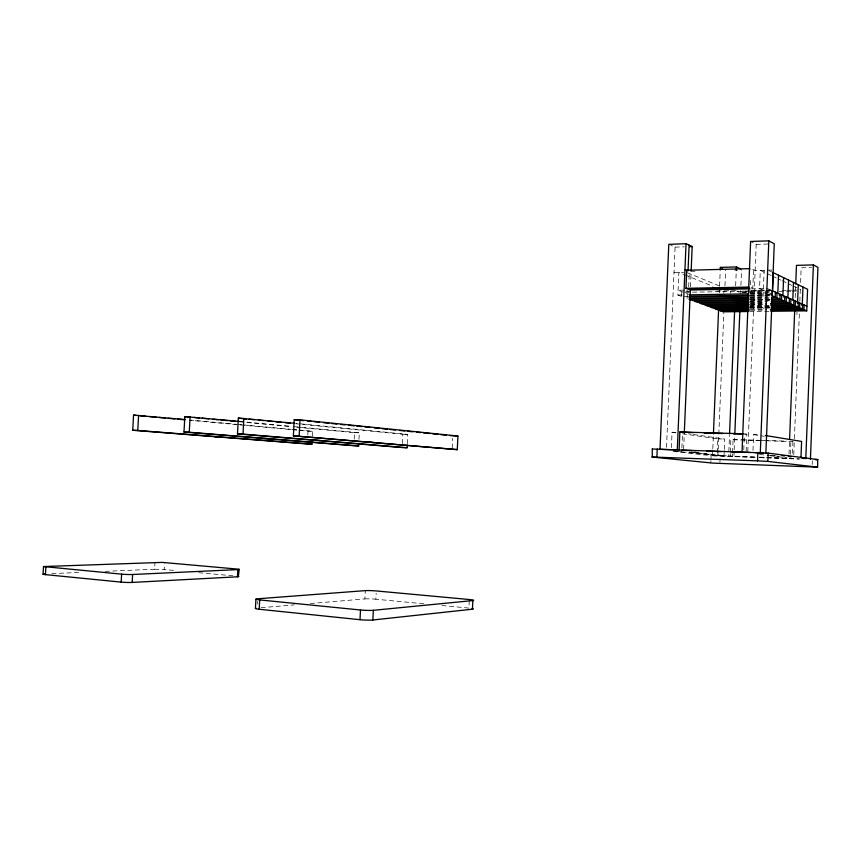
<?xml version="1.0" encoding="UTF-8"?>
<svg xmlns="http://www.w3.org/2000/svg" width="861" height="861" viewBox="0 0 861 861"><rect width="100%" height="100%" fill="white"/><g stroke="black" fill="none" stroke-linecap="round" stroke-linejoin="round"><path stroke-width="0.65" stroke-dasharray="4.3 3.23" d="M788.999 454.07L789.537 440.692M795.209 297.486L795.629 286.778M790.376 454.339L790.893 441.273L792.938 441.607L792.421 454.619M796.931 314.642L797.038 311.973M793.777 454.683L794.359 440.003M794.412 438.669L799.428 311.854M799.847 301.178L800.375 287.832M800.579 282.494L801.16 267.803L811.482 267.545M812.203 464.553L812.343 460.807M718.139 450.572L717.913 455.932L674.335 450.96M718.192 449.227L723.853 312.608M724.962 285.82L725.629 269.741M719.936 462.239L720.087 458.612M724.241 450.604L724.036 455.738L691.372 451.95M724.295 449.324L724.714 439.056L688.466 433.783M730.731 293.246L730.838 290.695M734.121 451.164L733.906 456.513L728.654 455.899L729.536 434.461M735.649 285.712L736.316 269.633M730.268 453.51L730.16 456.072L755.689 457.008M730.322 452.229L730.849 439.422L740.191 439.713M732.41 456.341L732.517 453.79M732.571 452.509L733.098 439.756L730.849 439.422M734.175 449.829L734.724 436.462M740.589 293.397L740.697 290.727M740.923 285.378L741.579 269.332M743.775 449.743L744.367 435.149M750.674 280.449L750.405 287.036L752.815 288.08L753.558 269.741L750.889 269.805M746.164 451.379L746.864 434.213L744.421 433.826M747.789 451.573L756.206 244.395L751.739 242.07M752.988 450.454L753.633 434.622L760.102 434.805M763.094 296.464L764.159 270.257M666.522 447.365L675.078 247.129L670.891 245.267M671.397 447.655L672.054 432.254L675.724 432.362M688.316 296.335L681.589 296.442L677.898 295.075L678.855 272.41L683.731 274.401M681.589 296.442L681.794 291.631M687.11 298.487L687.304 293.719M681.89 447.86L682.493 433.643M688.703 286.756L689.306 272.657M683.612 449.313L684.291 433.201M690.479 286.842L691.103 272.065M710.809 462.96L710.917 460.527M710.96 459.322L711.111 455.684L669.933 451.013M712.768 449.948L712.542 455.318L728.654 455.899M712.822 448.603L713.382 435.182M719.29 292.891L719.516 287.52M719.57 286.175L720.183 271.409M682.515 433.761L717.816 438.852L717.127 455.48L686.723 451.993M723.843 293.364L723.95 290.824M452.208 448.204L452.682 438.335M469.288 600.752L468.933 608.092L439.691 605.305M402.313 443.555L402.765 434.224L295.829 423.752M407.253 443.727L407.716 434.385L295.807 423.386M354.205 439.196L354.538 432.652L293.074 426.841M358.972 439.358L359.306 432.803L292.697 426.486M310.337 603.539L364.892 598.922L365.301 590.635M423.73 603.787L375.87 599.224L376.171 593.315M257.321 604.078L257.461 601.43M307.818 434.988L308.012 431.135L189.495 420.265M312.349 436.43L312.618 431.286L299.23 430.048M105.203 571.338L154.603 569.229L154.991 562.255M173.513 570.38L164.203 569.53L164.526 563.729M261.098 607.715L294.365 604.896M51.8 573.62L81.171 572.371M675.078 247.129L684.28 246.827M756.206 244.395L767.818 244.007M154.603 569.229L164.203 569.53M690.694 271.333L696.043 271.204M734.831 270.214L737.511 270.15M673.991 272.528L683.742 272.28M771.919 270.063L755.151 270.494L751.158 268.61M684.215 290.114L678.102 290.232L688.832 294.301M751.319 288.833L767.291 288.532L770.853 290.125M685.83 291.556L688.52 291.502M716.761 290.986L738.275 290.577M751.718 290.329L770.541 289.985L770.347 294.936L768.173 293.988M746.261 291.061L736.941 291.233L739.147 292.159L771.015 291.578M747.596 291.04L764.912 290.717M766.236 290.695L770.24 290.62M782.229 290.394L786.222 290.329M787.557 290.297L791.55 290.222M792.884 290.2L796.877 290.125M685.022 292.32L749.404 291.136M750.738 291.115L772.199 290.717M778.979 291.438L790.925 291.222M792.249 291.201L796.231 291.126M742.021 292.74L767.377 292.288M750.394 293.343L767.7 293.041M677.898 295.075L684.549 294.957M749.78 293.816L767.097 293.515M750.555 294.774L770.724 294.43M750.168 295.28L767.657 294.979M749.544 295.527L771.004 295.162M750.544 296.023L772.005 295.657M750.103 296.927L767.463 296.647M749.834 297.465L771.187 297.12M750.189 298.197L767.495 297.917M749.64 299.036L770.843 298.702M750.361 299.596L770.53 299.284M750.663 299.714L770.799 299.402M750.695 300.306L770.81 299.994M749.813 301.081L771.187 300.758M749.909 301.694L767.42 301.511M750.232 302.394L764.88 302.179M750.566 303.083L766.484 302.857M750.071 303.761L766.677 303.502M750.469 304.417L766.581 304.191M750.491 305.052L766.538 304.826M749.619 305.752L769.659 305.472M749.909 306.419L769.895 306.15M749.823 306.99L769.734 306.731M749.673 307.592L770.961 307.312M750.383 307.7L766.301 307.495M767.625 307.474L770.272 307.442M749.888 308.367L770.046 308.109M750.308 309.626L766.355 309.422M750.555 310.261L766.57 310.068M749.64 311.51L769.551 311.284M744.184 434.138L746.864 434.213M717.816 438.852L724.714 439.056M741.525 439.756L786.889 441.155M733.098 439.756L758.358 440.531M759.693 440.574L765.009 440.735M766.344 440.778L792.938 441.607M308.012 431.135L312.618 431.286M354.538 432.652L359.306 432.803M402.765 434.224L407.716 434.385M691.867 452.585L699.014 452.843M771.219 455.415L774.986 455.555L772.446 455.232M759.596 457.148L790.215 458.267M755.183 457.169L711.111 455.684L754.936 457.46M759.187 457.309L800.084 458.924M760.274 457.654L765.623 457.848M766.957 457.901L799.03 459.074M189.474 419.964L236.323 424.269M237.658 424.387L241.672 424.764M243.017 424.882L291.201 429.316M292.536 429.435L297.895 429.93M198.762 572.694L233.309 575.848M239.401 421.427L291.362 426.356M239.616 421.782L291.739 426.712M689.295 452.003L720.571 455.609M677.715 450.96L681.578 451.401M759.596 454.404L768.83 455.566M770.154 455.738L787.288 457.891M791.248 458.396L793.627 458.687M767.291 454.92L781.777 456.76M672.054 432.254L675.971 432.814M753.633 434.622L764.137 436.323M686.691 290.577L692.965 292.977M761.748 307.431L763.879 308.303M684.947 274.896L712.983 286.347M687.433 272.733L719.678 286.078M770.369 293.44L759.553 288.672L760.295 270.354L766.355 273.249M767.571 273.82L771.208 275.552M772.425 276.133L780.916 280.169M782.132 280.751L791.84 285.368M793.056 285.938L800.343 289.404M769.099 270.677L773.329 272.722M364.892 598.922A8.029 0.646 2.7 0 1 375.87 599.224"/><path stroke-width="1.29" d="M793.896 300.414L793.702 305.149L790.742 303.858L790.936 299.09M792.787 299.919L793.487 282.451M789.591 439.358L794.681 310.875M795.736 284.108L796.479 265.371L813.387 264.919L817.939 267.373L810.438 459.311M798.319 302.394L798.125 307.086L795.22 305.816L795.403 301.092M797.587 302.071L798.276 284.776M802.656 304.331L802.474 308.981L799.611 307.732L799.794 303.061L797.114 303.094M802.301 304.17L802.979 287.036M772.834 272.485L807.586 289.264L806.735 310.853L803.926 309.626L804.109 304.988L801.44 305.02M800.988 457.213L801.602 441.424L765.278 435.483M805.788 458.709L813.387 264.919M652.251 448.936L652.315 457.073L712.865 463.11L817.659 467.157L817.692 459.57L767.808 453.058L652.358 449.022M729.59 433.115L734.605 311.176M736.316 269.633L736.424 266.953L720.345 267.384L720.237 270.063M734.831 433.783L739.879 310.778M749.845 452.466L742.021 452.186L750.62 241.478L768.841 240.854L774.276 243.781L765.838 453.543M651.842 457.008L757.529 460.861L757.863 452.52L763.621 453.263M768.841 240.854L760.285 452.832L755.065 452.649M772.199 290.717L772.005 295.657L775.191 297.056L775.384 292.148M772.597 290.9L773.329 272.722M817.401 467.103L767.851 461.431L768.184 453.101M780.141 294.268L779.948 299.133L776.816 297.766L777.009 292.869M777.806 293.224L778.527 275.229M784.812 296.356L784.619 301.178L781.551 299.832L781.745 294.989L779.054 295.032M782.897 295.506L783.607 277.683M789.397 298.412L789.203 303.18L786.19 301.867L786.384 297.056L783.714 297.099M787.89 297.734L788.59 280.094M656.878 457.073L657.234 449.001M677.295 449.926L686.045 243.728L668.803 244.33L660.01 449.324L675.971 449.883M679.092 450.131L679.867 431.953L743.108 433.783M748.855 288.155L688.596 289.318L685.959 288.306L686.723 270.268L749.813 268.643M689.123 245.148L688.036 270.817L684.947 269.536M684.291 433.201L690.361 289.522M691.157 270.72L692.179 246.558L686.045 243.728M713.435 433.836L718.623 308.991M457.277 449.625L457.934 436.032L299.983 419.867L294.225 419.705L293.386 435.849L457.277 449.625L293.386 435.849M255.997 608.189A9.008 0.807 2.3 0 0 259.193 609.254L360.006 619.705A9.32 0.872 2.6 0 0 372.867 619.995L472.441 609.201L472.85 600.569A8.309 0.646 3 0 0 469.342 599.525L376.289 590.947A8.029 0.603 2.7 0 0 365.301 590.635L257.6 598.793A9.008 0.753 2.3 0 0 259.688 599.923L360.501 609.986A9.32 0.807 2.6 0 0 373.351 610.309L472.85 600.569M294.473 423.257L238.346 418.123L237.496 433.912L402.109 447.548L407.059 447.731L407.188 445.062M239.401 421.427L184.835 416.595L183.985 432.05L353.882 445.729L358.65 445.912L358.779 443.286M360.006 619.705L360.501 609.986M372.867 619.995L373.351 610.309M255.426 608.479L255.921 599.181M259.193 609.254L259.688 599.923M299.144 436.053L299.983 419.867M185.459 419.587L133.563 415.142L132.712 430.274L307.345 443.975L311.951 444.147L312.08 441.575M358.65 445.912L189.259 432.233L190.109 416.746M407.059 447.731L243.006 434.105L243.846 418.274M237.453 576.827L237.84 569.605L239.197 569.39L238.605 569.186L162.245 562.394L43.502 566.549L43.05 574.222L43.717 574.448L121.175 582.122A7.781 0.581 2 0 0 132.174 582.434L238.336 576.752L239.197 569.39M121.175 582.122L121.616 574.158L43.502 566.549M311.951 444.147L137.76 430.446L138.61 415.282M132.174 582.434L132.616 574.491L237.84 569.605M45.45 574.674L45.891 566.968M43.05 574.222L45.127 573.91M689.553 246.644L692.179 246.558M685.959 288.306L749.081 287.057M690.081 290.006L749.985 288.855M689.876 294.86L748.457 293.838M689.661 296.302L748.822 295.301M688.843 297.056L749.199 296.044M689.779 298.444L748.5 297.486M772.521 297.099L775.191 297.056M748.866 298.218L688.961 299.176L692.524 300.5L749.016 299.617M771.499 297.852L776.816 297.766M771.876 299.262L779.948 299.133M748.005 300.349L694.343 301.167L697.84 302.469L748.575 301.716M772.156 299.983L781.551 299.832M771.273 301.382L784.619 301.178M748.898 302.405L699.627 303.126L703.071 304.407L748.123 303.761M771.542 302.082L786.19 301.867M770.649 303.449L789.203 303.18M749.124 304.439L704.825 305.052L708.205 306.312L748.284 305.763M770.606 304.137L790.742 303.858M770.993 305.461L793.702 305.149M748.575 306.43L709.927 306.946L713.252 308.173L749.059 307.721M771.23 306.129L795.22 305.816M771.607 307.431L798.125 307.086M748.543 308.378L714.942 308.808L718.203 310.014L748.973 309.637M771.391 308.087L799.611 307.732M770.369 309.379L802.474 308.981M749.221 310.283L719.871 310.627L723.079 311.822L748.306 311.531M770.573 310.025L803.926 309.626M770.886 311.262L806.735 310.853M815.754 459.656L817.95 459.623L815.27 459.483M693.266 432.663L679.867 431.953M703.986 432.975L722.745 433.513M733.464 433.826L742.849 434.095M457.934 436.032L450.142 435.591M132.712 430.274L137.76 430.446M183.985 432.05L189.259 432.233M237.496 433.912L243.006 434.105M681.708 450.228L696.065 450.733M706.515 451.099L721.109 451.605M731.721 451.982L742.333 452.348M214.884 436.721L219.738 436.893M264.058 438.497L269.106 438.68M315.223 440.348L320.475 440.541M368.486 442.274L373.954 442.479M757.529 460.861L767.851 461.431M133.563 415.142L136.221 415.379M140.214 415.745L145.541 416.24M149.534 416.606L156.196 417.219M158.865 417.456L165.516 418.069M168.186 418.317L174.837 418.92M177.506 419.167L184.168 419.781M184.835 416.595L190.184 417.101M194.188 417.477L199.537 417.983M202.206 418.242L208.889 418.876M212.893 419.253L218.242 419.759M220.911 420.007L227.595 420.642M230.264 420.9L235.613 421.406M238.346 418.123L246.364 418.909M249.033 419.167L254.382 419.694M258.397 420.082L263.746 420.609M267.749 420.997L273.098 421.524M275.768 421.782L281.116 422.31M285.131 422.697L290.48 423.225M294.225 419.705L303.556 420.652M307.549 421.061L311.553 421.47M314.211 421.739L319.549 422.288M323.542 422.697L328.87 423.235M331.539 423.504L336.866 424.053M340.87 424.462L344.863 424.871M348.866 425.269L354.194 425.818M356.863 426.087L362.19 426.636M364.849 426.905L370.187 427.443M374.18 427.852L379.507 428.401M382.176 428.67L387.504 429.208M390.173 429.488L395.5 430.026M399.504 430.435L404.831 430.974M407.49 431.253L412.828 431.791M416.821 432.2L420.825 432.609M423.483 432.879L430.145 433.557M432.814 433.826L438.141 434.375M440.81 434.644L446.138 435.182M739.534 451.874L742.021 452.186M781.82 455.609L784.489 455.953M788.482 456.47L791.141 456.814M801.795 458.192L804.465 458.536M238.228 576.375L238.809 576.579M713.328 287.757L715.868 288.79M724.639 288.134L728.363 289.673M720.345 267.384L722.454 268.331M772.048 290.652L806.918 306.236M736.424 266.953L740.546 268.858M132.616 574.491A7.781 0.538 2.1 0 1 121.616 574.158M472.086 608.49A8.309 0.689 3 0 1 472.441 609.201"/></g></svg>
